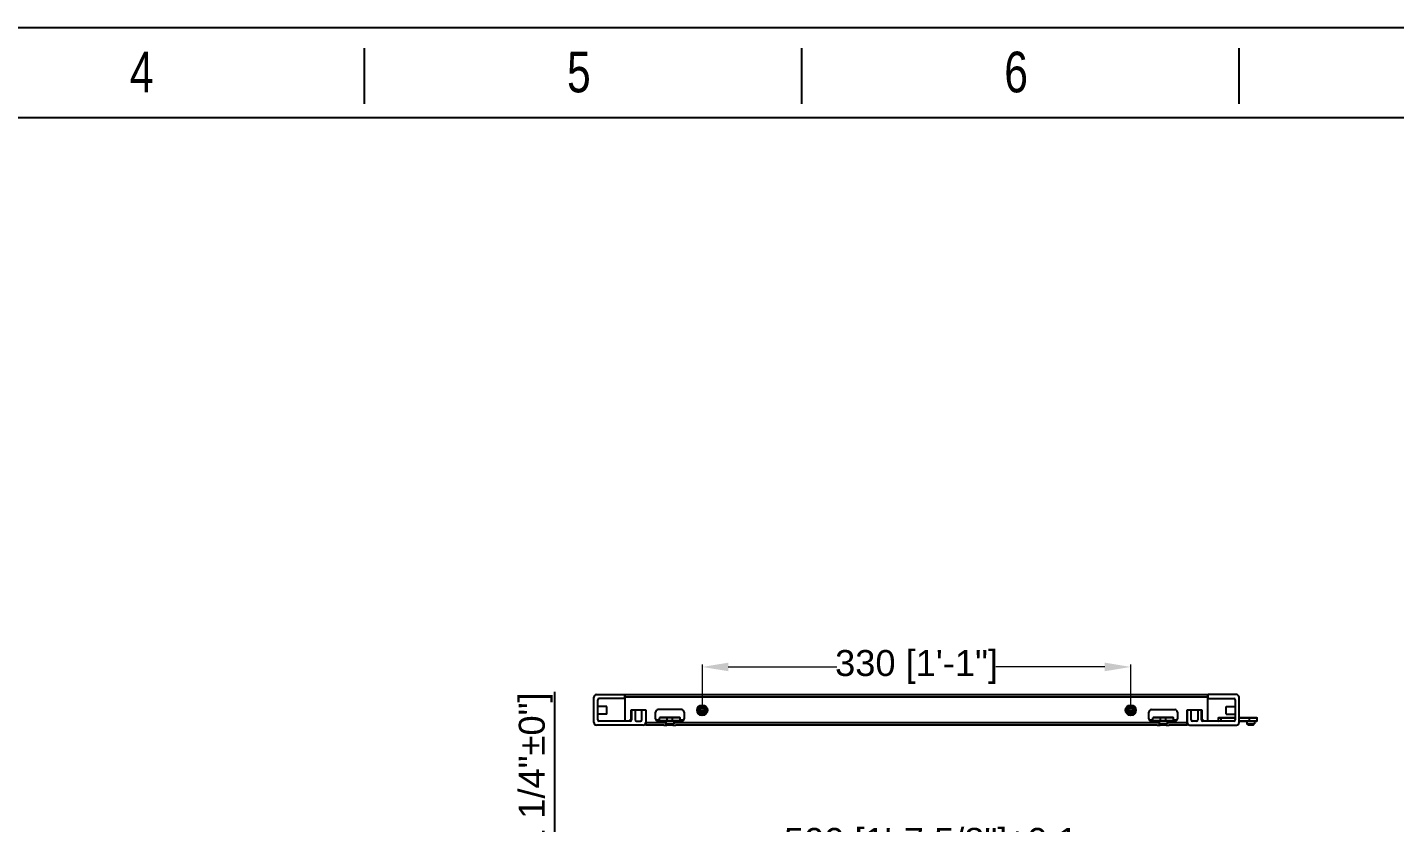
# Model space of a CAD drawing. Header units: millimetres. Extents: x -3132 to 28633, y 682 to 5849.
# Drawn here: x 18166 to 19219, y 2850 to 3462 of the extents above; entities that cross this region are included whole.
import ezdxf

# ---------------------------------------------------------------- set-up
doc = ezdxf.new("R2010")
doc.units = ezdxf.units.MM
doc.linetypes.add('CENTER', pattern=[50.8, 31.75, -6.35, 6.35, -6.35])
doc.layers.add('02___PRT_ALL_AXES', color=7, linetype='Continuous')
doc.layers.add('标准', color=3, linetype='Continuous')
doc.layers.add('screw', color=33, linetype='Continuous', lineweight=13)
doc.styles.add('CKSTANDARD', font='arial.ttf')
doc.styles.add('Roamns', font='romans.shx')
doc.styles.get("Standard").update_dxf_attribs({"font": 'arial.ttf'})
doc.styles.add('TXT', font='romans.shx', dxfattribs={"bigfont": 'gbcbig.shx'})
doc.dimstyles.new('1.2', dxfattribs={"dimscale": 10, "dimtxt": 2, "dimasz": 2, "dimexe": 0.2, "dimexo": 0.1, "dimgap": 0, "dimtad": 0, "dimzin": 9, "dimdsep": 46, "dimtxsty": 'Standard', "dimcen": 0, "dimclrd": 3, "dimclre": 3, "dimclrt": 3, "dimazin": 1, "dimtp": 0.01, "dimtm": 0.01, "dimtfac": 1, "dimtofl": 0, "dimtmove": 0, "dimatfit": 3, "dimfxl": 1, "dimtolj": 1, "dimtzin": 4, "dimlwd": 13, "dimlwe": 13, "dimarcsym": 0})
doc.dimstyles.new('ISO_25-10', dxfattribs={"dimtxt": 20, "dimasz": 20, "dimexe": 0.3, "dimexo": 0.3, "dimgap": 2, "dimtad": 1, "dimrnd": 0.0001, "dimdsep": 46, "dimtxsty": 'Standard', "dimblk": 'CLOSEDBLANK', "dimcen": 0.1, "dimclrd": 256, "dimclre": 256, "dimclrt": 256, "dimadec": 0, "dimazin": 2, "dimtm": 1e-09, "dimtfac": 1, "dimtofl": 0, "dimtmove": 0, "dimatfit": 3, "dimldrblk": 'CLOSEDBLANK', "dimfxl": 1, "dimtolj": 1, "dimarcsym": 0})

# ---------------------------------------------------------------- blocks, each defined once
blk = doc.blocks.new('standard template')
for p, q in [((12589.2, 30728.2), (12589.2, 30325.4)), ((15760.9, 30728.2), (15760.9, 30325.4)), ((18932.5, 30728.2), (18932.5, 30325.4))]:
    blk.add_line(p, q)
blk.add_lwpolyline([(37962.6, 4700.3), (-97.5, 4700.3), (-97.5, 30879.2), (37962.6, 30879.2)], close=True)
at = {"color": 7}
blk.add_lwpolyline([(456.3, 6673.6), (456.3, 5963.9), (456.3, 5254.1), (456.3, 30225.9), (37408.8, 30225.9), (37408.8, 5254.1)], dxfattribs=at)
at = {"style": 'CKSTANDARD', "width": 0.75}
for s, p in [('4', (10888, 30407.9)), ('5', (14059.7, 30407.9)), ('6', (17231.3, 30407.9))]:
    blk.add_text(s, height=294.8, dxfattribs=at).set_placement(p)
at = {"style": 'Roamns'}
for tag, p in [('PAGE_NAME', (27466, 7593.7)), ('PROJECT_NAME', (27466, 6883.9)), ('DRAWN_NAME', (27466, 6174.1)), ('VERSION', (34241, 6174.1)), ('SELECT_DATA', (27466, 5464.4)), ('PAGE_NUMBER', (34241, 5464.4))]:
    blk.add_attdef(tag, p, '', height=284.5, dxfattribs=at)
blk = doc.blocks.new('*D93')
at = {"color": 3, "linetype": 'Continuous', "lineweight": 13, "transparency": 16777216}
for p, q in [((18608.6, 2590.7), (18608.6, 2834.7)), ((19108.6, 2590.7), (19108.6, 2834.7)), ((18628.6, 2832.7), (18752.1, 2832.7)), ((19088.6, 2832.7), (18972.1, 2832.7))]:
    blk.add_line(p, q, dxfattribs=at)
at = {"color": 3, "transparency": 16777216}
for points in [[(18628.6, 2836), (18628.6, 2829.4), (18608.6, 2832.7)], [(19088.6, 2836), (19088.6, 2829.4), (19108.6, 2832.7)]]:
    blk.add_solid(points, dxfattribs=at)
at = {"layer": 'Defpoints', "color": 0, "transparency": 16777216}
for p in [(19108.6, 2832.7), (18608.6, 2589.7), (19108.6, 2589.7)]:
    blk.add_point(p, dxfattribs=at)
at = {"color": 3, "transparency": 16777216, "insert": (18862.1, 2832.7), "char_height": 20, "attachment_point": 5}
blk.add_mtext('\\A1;500 [1\'-7 5/8"]%%P0.1', dxfattribs=at)
blk = doc.blocks.new('*D96')
at = {"color": 3, "linetype": 'Continuous', "lineweight": 13, "transparency": 16777216}
for p, q in [((18686.1, 2940.7), (18686.1, 2971.7)), ((19016.1, 2940.7), (19016.1, 2971.7)), ((18706.1, 2969.7), (18789.8, 2969.7)), ((18996.1, 2969.7), (18912.3, 2969.7))]:
    blk.add_line(p, q, dxfattribs=at)
at = {"color": 3, "transparency": 16777216}
for points in [[(18706.1, 2973), (18706.1, 2966.4), (18686.1, 2969.7)], [(18996.1, 2973), (18996.1, 2966.4), (19016.1, 2969.7)]]:
    blk.add_solid(points, dxfattribs=at)
at = {"layer": 'Defpoints', "color": 0, "transparency": 16777216}
for p in [(19016.1, 2969.7), (18686.1, 2939.7), (19016.1, 2939.7)]:
    blk.add_point(p, dxfattribs=at)
at = {"color": 3, "transparency": 16777216, "insert": (18851.1, 2969.7), "char_height": 20, "attachment_point": 5}
blk.add_mtext('\\A1;330 [1\'-1"]', dxfattribs=at)
blk = doc.blocks.new('screw_m4_l')
at = {"layer": 'screw', "color": 1, "linetype": 'CENTER', "ltscale": 0.008797}
for p, q in [((-2.2, 0), (2.2, 0)), ((0, -2.2), (0, 2.2))]:
    blk.add_line(p, q, dxfattribs=at)
at = {"layer": 'screw', "color": 33}
blk.add_circle((0, 0), 1.65, dxfattribs=at)
at = {"layer": 'screw', "color": 2, "linetype": 'CENTER'}
blk.add_arc((0, 0), 2, 270, 180, dxfattribs=at)
at = {"layer": 'screw', "color": 6, "style": 'TXT'}
blk.add_text('M4', height=0.8, dxfattribs=at).set_placement((-0.68, -1))
blk = doc.blocks.new('_ClosedBlank')
at = {"color": 0, "linetype": 'ByBlock', "lineweight": -2}
for p, q in [((-1, 0.167), (0, 0)), ((-1, 0.167), (-1, -0.167)), ((0, 0), (-1, -0.167))]:
    blk.add_line(p, q, dxfattribs=at)
blk = doc.blocks.new('*D99')
at = {"layer": 'Defpoints', "color": 0, "transparency": 16777216}
for p in [(18572.6, 2688.2), (18602.6, 2688.2), (18629.1, 2656.2)]:
    blk.add_point(p, dxfattribs=at)
at = {"layer": '标准', "lineweight": -2, "transparency": 16777216}
for p, q in [((18572.6, 2708.2), (18572.6, 2950.6)), ((18602.3, 2688.2), (18572.3, 2688.2)), ((18628.8, 2656.2), (18572.3, 2656.2)), ((18572.6, 2636.2), (18572.6, 2616.2))]:
    blk.add_line(p, q, dxfattribs=at)
at = {"layer": '标准', "lineweight": -2, "transparency": 16777216, "xscale": 20, "yscale": 20, "zscale": 20}
for p, rotation in [((18572.6, 2688.2), 270), ((18572.6, 2656.2), 90)]:
    blk.add_blockref('_ClosedBlank', p, dxfattribs=dict(at, rotation=rotation))
at = {"layer": '标准', "transparency": 16777216, "insert": (18557.7, 2839.4), "char_height": 20, "attachment_point": 5, "rotation": 90}
blk.add_mtext('\\A1;{\\C1;32±0.1 [1 1/4"±0"]}', dxfattribs=at)

msp = doc.modelspace()

# ---------------------------------------------------------------- linework, layer by layer
at = {"color": 7, "linetype": 'Continuous'}
for p, q in [((18602.552, 2926.858), (18602.552, 2946.358)), ((18604.552, 2948.358), (18626.452, 2948.358)), ((18605.552, 2928.858), (18605.552, 2944.358)), ((18626.452, 2945.358), (18606.552, 2945.358)), ((18626.452, 2945.358), (18626.452, 2948.358)), ((18626.552, 2927.858), (18626.552, 2948.358)), ((18626.552, 2948.358), (19075.552, 2948.358)), ((19075.552, 2946.358), (18626.552, 2946.358)), ((19075.552, 2927.858), (19075.552, 2948.358)), ((19097.552, 2948.358), (19075.652, 2948.358)), ((19075.652, 2945.358), (19075.652, 2948.358)), ((19075.652, 2945.358), (19095.552, 2945.358)), ((19096.552, 2944.358), (19096.552, 2928.858)), ((19099.552, 2926.858), (19099.552, 2946.358)), ((18631.352, 2929.858), (18629.352, 2927.858)), ((18631.352, 2929.858), (18631.352, 2936.608)), ((18631.352, 2936.608), (18642.652, 2936.608)), ((18631.452, 2936.608), (18631.452, 2928.858)), ((18634.452, 2936.608), (18634.452, 2928.858)), ((18639.552, 2928.858), (18639.552, 2936.608)), ((18642.552, 2936.608), (18642.552, 2926.858)), ((18642.652, 2936.608), (18642.652, 2924.858)), ((18650.052, 2929.858), (18650.052, 2934.858)), ((18650.361, 2928.858), (18653.052, 2928.858)), ((18670.052, 2936.858), (18652.052, 2936.858)), ((18653.352, 2930.858), (18653.052, 2930.558)), ((18653.052, 2928.158), (18653.052, 2930.558)), ((18669.052, 2930.558), (18653.052, 2930.558)), ((18653.052, 2928.158), (18653.352, 2927.858)), ((18669.052, 2928.158), (18653.052, 2928.158)), ((18668.752, 2930.858), (18653.352, 2930.858)), ((18659.052, 2927.858), (18659.052, 2930.858)), ((18663.052, 2927.858), (18663.052, 2930.858)), ((18668.752, 2930.858), (18669.052, 2930.558)), ((18669.052, 2928.158), (18668.752, 2927.858)), ((18669.052, 2928.158), (18669.052, 2930.558)), ((18669.052, 2928.858), (18671.743, 2928.858)), ((18672.052, 2934.858), (18672.052, 2929.858)), ((19030.052, 2929.858), (19030.052, 2934.858)), ((19030.361, 2928.858), (19033.052, 2928.858)), ((19032.052, 2936.858), (19050.052, 2936.858)), ((19033.352, 2930.858), (19033.052, 2930.558)), ((19049.052, 2930.558), (19033.052, 2930.558)), ((19033.052, 2928.158), (19033.052, 2930.558)), ((19049.052, 2928.158), (19033.052, 2928.158)), ((19033.052, 2928.158), (19033.352, 2927.858)), ((19048.752, 2930.858), (19033.352, 2930.858)), ((19039.052, 2927.858), (19039.052, 2930.858)), ((19043.052, 2927.858), (19043.052, 2930.858)), ((19048.752, 2930.858), (19049.052, 2930.558)), ((19049.052, 2928.158), (19048.752, 2927.858)), ((19049.052, 2928.158), (19049.052, 2930.558)), ((19049.052, 2928.858), (19051.743, 2928.858)), ((19052.052, 2934.858), (19052.052, 2929.858)), ((19059.452, 2936.608), (19070.752, 2936.608)), ((19059.452, 2924.858), (19059.452, 2936.608)), ((19059.552, 2936.608), (19059.552, 2926.858)), ((19062.552, 2928.858), (19062.552, 2936.608)), ((19067.652, 2936.608), (19067.652, 2928.858)), ((19070.652, 2928.858), (19070.652, 2936.608)), ((19070.752, 2936.608), (19070.752, 2929.858)), ((19072.752, 2927.858), (19070.752, 2929.858)), ((19083.552, 2930.558), (19083.852, 2930.858)), ((19083.552, 2930.558), (19096.552, 2930.558)), ((19083.552, 2930.558), (19083.552, 2928.158)), ((19083.552, 2928.158), (19096.218, 2928.158)), ((19083.552, 2928.158), (19083.852, 2927.858)), ((19083.852, 2930.858), (19096.552, 2930.858)), ((19085.552, 2930.558), (19085.677, 2930.858)), ((19085.552, 2930.558), (19085.552, 2928.158)), ((19085.552, 2928.158), (19085.677, 2927.858)), ((19099.552, 2930.858), (19113.252, 2930.858)), ((19099.552, 2930.558), (19113.552, 2930.558)), ((19099.552, 2928.158), (19113.552, 2928.158)), ((19107.552, 2927.858), (19107.552, 2930.858)), ((19113.252, 2930.858), (19113.552, 2930.558)), ((19113.552, 2928.158), (19113.252, 2927.858)), ((19113.552, 2928.158), (19113.552, 2930.558)), ((18640.552, 2924.858), (18604.552, 2924.858)), ((18630.452, 2927.858), (18606.552, 2927.858)), ((18635.452, 2927.858), (18638.552, 2927.858)), ((18642.652, 2926.858), (18658.052, 2926.858)), ((18656.439, 2924.858), (18642.652, 2924.858)), ((18670.052, 2927.858), (18652.052, 2927.858)), ((18658.052, 2927.858), (18658.052, 2925.858)), ((18658.852, 2925.058), (18658.052, 2925.858)), ((18664.052, 2925.858), (18658.052, 2925.858)), ((18663.439, 2924.858), (18658.666, 2924.858)), ((18663.252, 2925.058), (18658.852, 2925.058)), ((18663.252, 2925.058), (18664.052, 2925.858)), ((18664.052, 2927.858), (18664.052, 2925.858)), ((18664.052, 2926.858), (19038.052, 2926.858)), ((19036.439, 2924.858), (18665.666, 2924.858)), ((19050.052, 2927.858), (19032.052, 2927.858)), ((19038.052, 2927.858), (19038.052, 2925.858)), ((19044.052, 2925.858), (19038.052, 2925.858)), ((19038.852, 2925.058), (19038.052, 2925.858)), ((19043.439, 2924.858), (19038.666, 2924.858)), ((19043.252, 2925.058), (19038.852, 2925.058)), ((19043.252, 2925.058), (19044.052, 2925.858)), ((19044.052, 2927.858), (19044.052, 2925.858)), ((19044.052, 2926.858), (19059.452, 2926.858)), ((19059.452, 2924.858), (19045.666, 2924.858)), ((19061.552, 2924.858), (19097.552, 2924.858)), ((19066.652, 2927.858), (19063.552, 2927.858)), ((19095.552, 2927.858), (19071.652, 2927.858)), ((19099.552, 2927.858), (19113.252, 2927.858)), ((19105.552, 2927.858), (19105.552, 2925.858)), ((19105.552, 2925.858), (19111.552, 2925.858)), ((19106.352, 2925.058), (19105.552, 2925.858)), ((19106.352, 2925.058), (19110.752, 2925.058)), ((19110.752, 2925.058), (19111.552, 2925.858)), ((19111.552, 2927.858), (19111.552, 2925.858))]:
    msp.add_line(p, q, dxfattribs=at)
for points in [[(18656.439, 2924.858), (18657.159, 2924.865), (18657.946, 2924.865), (18658.666, 2924.858)], [(18663.439, 2924.858), (18664.159, 2924.865), (18664.946, 2924.865), (18665.666, 2924.858)], [(19036.439, 2924.858), (19037.159, 2924.865), (19037.946, 2924.865), (19038.666, 2924.858)], [(19043.439, 2924.858), (19044.159, 2924.865), (19044.946, 2924.865), (19045.666, 2924.858)]]:
    msp.add_lwpolyline(points, dxfattribs=at)
for centre, radius in [((18686.052, 2936.358), 4), ((18686.052, 2936.358), 2.5), ((19016.052, 2936.358), 4), ((19016.052, 2936.358), 2.5), ((18686.052, 2936.358), 1.65), ((19016.052, 2936.358), 1.65)]:
    msp.add_circle(centre, radius, dxfattribs=at)
for centre, radius, start, end in [((18604.552, 2946.358), 2, 90, 180), ((18606.552, 2944.358), 1, 90, 180), ((19095.552, 2944.358), 1, 0, 90), ((19097.552, 2946.358), 2, 0, 90), ((18606.552, 2928.858), 1, 180, 270), ((18630.452, 2928.858), 1, 270, 0), ((18635.452, 2928.858), 1, 180, 270), ((18638.552, 2928.858), 1, 270, 0), ((18652.052, 2934.858), 2, 90, 180), ((18652.052, 2929.858), 2, 180, 270), ((18670.052, 2934.858), 2, 0, 90), ((18670.052, 2929.858), 2, 270, 0), ((19032.052, 2934.858), 2, 90, 180), ((19032.052, 2929.858), 2, 180, 270), ((19050.052, 2934.858), 2, 0, 90), ((19050.052, 2929.858), 2, 270, 0), ((19063.552, 2928.858), 1, 180, 270), ((19066.652, 2928.858), 1, 270, 0), ((19071.652, 2928.858), 1, 180, 270), ((19095.552, 2928.858), 1, 270, 0), ((18604.552, 2926.858), 2, 180, 270), ((18640.552, 2926.858), 2, 270, 0), ((19061.552, 2926.858), 2, 180, 270), ((19097.552, 2926.858), 2, 270, 0)]:
    msp.add_arc(centre, radius, start, end, dxfattribs=at)
at = {"layer": '02___PRT_ALL_AXES', "color": 7, "linetype": 'Continuous'}
for p, q in [((18612.552, 2939.308), (18605.552, 2939.308)), ((18612.552, 2933.408), (18612.552, 2939.308)), ((19089.552, 2939.308), (19096.552, 2939.308)), ((19089.552, 2933.408), (19089.552, 2939.308)), ((18612.552, 2933.408), (18605.552, 2933.408)), ((19089.552, 2933.408), (19096.552, 2933.408))]:
    msp.add_line(p, q, dxfattribs=at)
for centre in [(18686.052, 2936.358), (19016.052, 2936.358)]:
    msp.add_circle(centre, 3.55, dxfattribs=at)

# ---------------------------------------------------------------- block references
at = {"lineweight": -3, "transparency": 33554595, "xscale": 0.1062003192476745, "yscale": 0.1062003192476745, "zscale": 0.1062003192476745}
msp.add_blockref('standard template', (17088.721, 182.912), dxfattribs=at)
at = {"layer": 'screw'}
for p in [(18686.052, 2936.358), (19016.052, 2936.358)]:
    msp.add_blockref('screw_m4_l', p, dxfattribs=at)

# ---------------------------------------------------------------- dimensions: what is measured, and where the dimension line sits
dim = msp.add_linear_dim(base=(19016.052, 2969.71), p1=(18686.052, 2939.658), p2=(19016.052, 2939.658), dimstyle='1.2')
dim.commit()
dim.dimension.update_dxf_attribs({"geometry": '*D96', "text_midpoint": (18851.052, 2969.71)})
dim = msp.add_linear_dim(base=(19108.552, 2832.685), p1=(18608.552, 2589.694), p2=(19108.552, 2589.694), text='<>%%P0.1', dimstyle='1.2')
dim.commit()
dim.dimension.update_dxf_attribs({"geometry": '*D93', "text_midpoint": (18862.125, 2832.685), "dimtype": 160})
at = {"layer": '标准'}
dim = msp.add_linear_dim(base=(18572.625, 2688.194), p1=(18629.052, 2656.194), p2=(18602.552, 2688.194), angle=90, text='{\\C1;<>}', dimstyle='ISO_25-10', override={"dimgap": 2, "dimtol": 1, "dimlim": 0, "dimtp": 0.1, "dimtm": 0.1}, dxfattribs=at)
dim.commit()
dim.dimension.update_dxf_attribs({"geometry": '*D99', "text_midpoint": (18557.678, 2839.396)})

doc.saveas('drawing.dxf')
